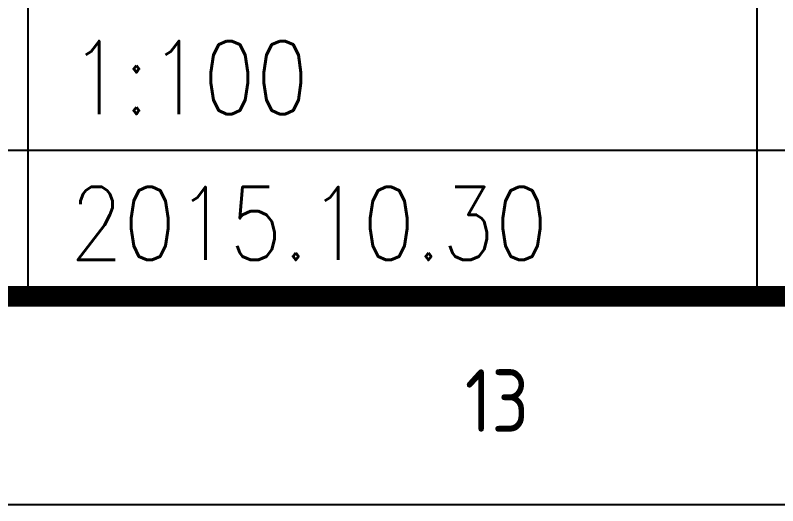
# Model space of a CAD drawing. Extents: x 36816 to 262577, y 14502 to 89811.
# Drawn here: x 248990 to 252651, y 21207 to 23561 of the extents above; entities that cross this region are included whole.
import ezdxf
from ezdxf.enums import TextEntityAlignment as Align

# ---------------------------------------------------------------- set-up
doc = ezdxf.new("R2010")
doc.units = 0
doc.header["$LTSCALE"] = 1000
doc.header["$MEASUREMENT"] = 0
doc.layers.get('0').update_dxf_attribs({"color": 8})
doc.styles.get("Standard").update_dxf_attribs({"font": 'gbenor.shx', "bigfont": 'gbcbig.shx'})
doc.styles.add('TK', font='GEDITXT.SHX', dxfattribs={"width": 0.85, "height": 3.5, "bigfont": 'DXT.SHX'})

# ---------------------------------------------------------------- blocks, each defined once
blk = doc.blocks.new('GEDI_WK_A11')
at = {"color": 3}
for points, const_width in [([(0, 0), (1050, 0), (1050, 594), (0, 594)], 0.1), ([(25, 10), (1040, 10), (1040, 584), (25, 584)], 1)]:
    blk.add_lwpolyline(points, close=True, dxfattribs=dict(at, const_width=const_width))
blk.add_text('13', height=3, dxfattribs=at).set_placement((937.5, 5), align=Align.MIDDLE)
blk = doc.blocks.new('GEDI_TQ_2012')
at = {"color": 2}
for p, q in [((-90, 0), (-90, 40)), ((-125, 0), (-125, 28)), ((0, 7), (-180, 7))]:
    blk.add_line(p, q, dxfattribs=at)
at = {"color": 7}
blk.add_line((0, 0), (-180, 0), dxfattribs=at)
blk = doc.blocks.new('A$C7DF8697A')
for name, p in [('GEDI_WK_A11', (0, 0)), ('GEDI_TQ_2012', (1040, 10))]:
    blk.add_blockref(name, p)
at = {"style": 'TK', "width": 0.85}
for tag, height, p in [('PROJECTNAME', 4.75, (985, 44)), ('PHASE', 4, (1027, 44)), ('DRAWINGNAME', 4.75, (995, 31))]:
    blk.add_attdef(tag, text='', height=height, dxfattribs=at).set_placement(p, align=Align.MIDDLE_CENTER)
for tag, p, height in [('APPROVE', (872, 32.75), 3.5), ('DESIGN', (917, 32.75), 3.5), ('REVIEW1', (872, 25.75), 3.5), ('DRAW', (917, 25.75), 3.5), ('DRAWINGNUMBER', (967, 18.5), 4), ('REVIEW2', (872, 18.75), 3.5), ('PROPORTION', (917, 18.75), 3.5), ('CHECK', (872, 11.75), 3.5), ('DATE', (917, 11.75), 3.5), ('VERSION', (1033, 11.75), 3.5)]:
    blk.add_attdef(tag, p, '', height=height, dxfattribs=at)

msp = doc.modelspace()

# ---------------------------------------------------------------- block references
ref = msp.add_blockref('A$C7DF8697A', (157552.4, 21212.3), dxfattribs=dict(xscale=100, yscale=100, zscale=100))
ref.add_attrib('DATE', '2015.10.30', (249252.4, 22387.3), dxfattribs={"height": 350, "style": 'TK', "width": 0.85})
ref.add_attrib('PROPORTION', '1:100', (249252.4, 23087.3), dxfattribs={"height": 350, "style": 'TK', "width": 0.85})

doc.saveas('drawing.dxf')
